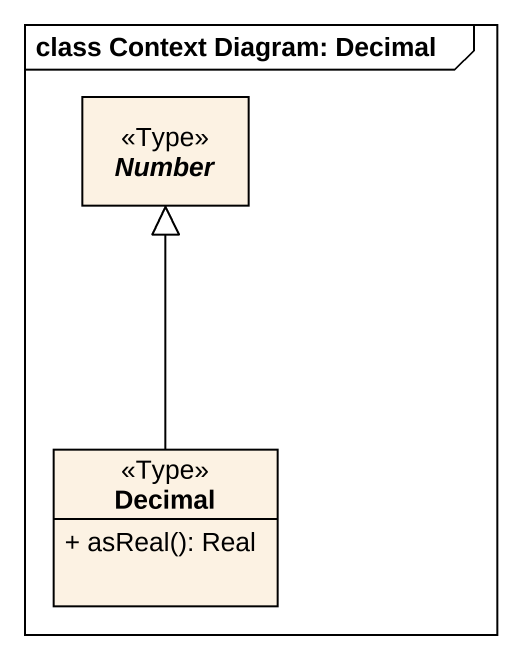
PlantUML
@startuml
mainframe class Context Diagram: Decimal
hide circle
hide empty members
skinparam classAttributeIconSize 0
abstract class Number <<Type>>
class Decimal <<Type>> {
  + asReal(): Real
}
Decimal -up-|> Number
@enduml
